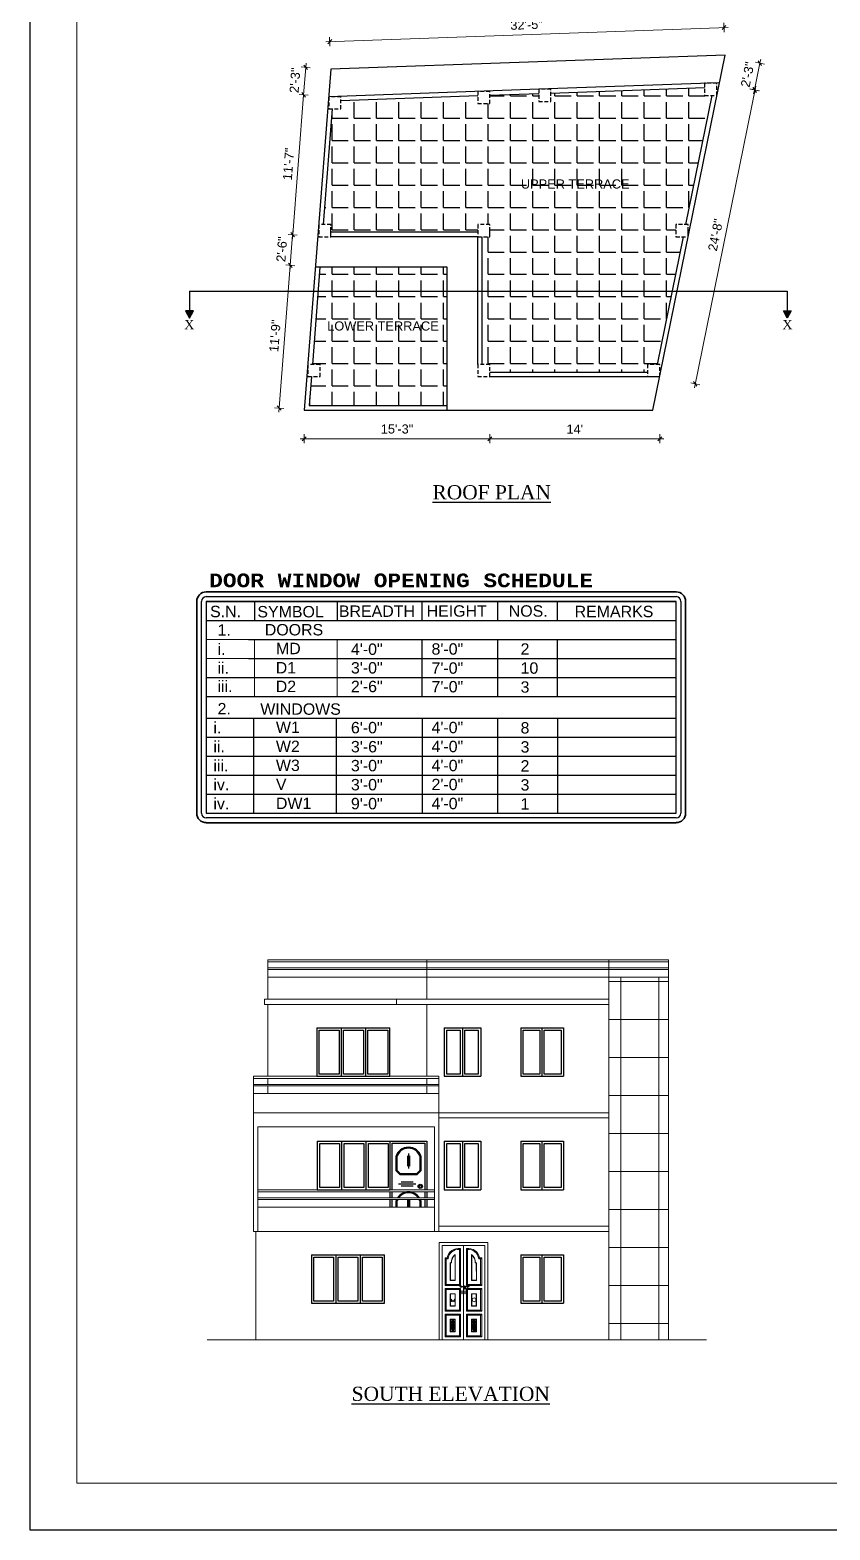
# Model space of a CAD drawing. Header units: inches. Extents: x -14619 to 1971361, y -855114 to -978.
# Drawn here: x 21707 to 22496, y -9590 to -8110 of the extents above; entities that cross this region are included whole.
import ezdxf
from ezdxf.enums import TextEntityAlignment as Align

# ---------------------------------------------------------------- set-up
doc = ezdxf.new("R2010")
doc.units = ezdxf.units.IN
doc.header["$LTSCALE"] = 0.5
doc.header["$MEASUREMENT"] = 0
doc.header["$PDMODE"] = 66
doc.linetypes.add('DASHED2', pattern=[0.375, 0.25, -0.125])
for name, color, linetype, lineweight in [('1', 7, 'Continuous', 25), ('A_hatch', 253, 'Continuous', 5), ('A_Title Text', 105, 'Continuous', 60), ('BOUNDARY', 210, 'Continuous', 35), ('door', 202, 'Continuous', 5), ('ELE1', 3, 'Continuous', 9), ('ELEVATION', 85, 'Continuous', 9), ('TEXT', 220, 'Continuous', 9), ('Toilet', 7, 'Continuous', 25)]:
    doc.layers.add(name, color=color, linetype=linetype, lineweight=lineweight)
doc.styles.add('arial', font='arial.ttf')
doc.styles.add('COURIER', font='courbd.ttf')
doc.styles.get("Standard").update_dxf_attribs({"font": 'arial.ttf'})
doc.dimstyles.new('Sudeep', dxfattribs={"dimtxt": 6, "dimasz": 4, "dimexe": 4.5, "dimexo": 4.5, "dimgap": 5, "dimtad": 1, "dimdec": 0, "dimlunit": 4, "dimtxsty": 'arial', "dimblk": 'OBLIQUE', "dimcen": 250, "dimdle": 4, "dimclrd": 86, "dimclre": 5, "dimclrt": 1, "dimadec": 0, "dimazin": 0, "dimtfac": 1, "dimtdec": 0, "dimtix": 1, "dimtmove": 1, "dimatfit": 3, "dimldrblk": 'OBLIQUE', "dimfxl": 4.5, "dimfxlon": 1, "dimfrac": 2, "dimlwd": 15, "dimlwe": 13, "dimarcsym": 0})

# ---------------------------------------------------------------- blocks, each defined once
blk = doc.blocks.new('_Oblique')
at = {"color": 0, "linetype": 'ByBlock', "lineweight": -2}
blk.add_line((-0.5, -0.5), (0.5, 0.5), dxfattribs=at)
blk = doc.blocks.new('*D847')
at = {"layer": 'A_Title Text', "color": 86, "lineweight": 15, "transparency": 16777216}
blk.add_line((21998.4, -8121.6), (22395.3, -8107.4), dxfattribs=at)
at = {"layer": 'A_Title Text', "color": 5, "lineweight": 13, "transparency": 16777216}
for p, q in [((22391.5, -8112.1), (22391.1, -8103.1)), ((22002.5, -8126), (22002.2, -8117))]:
    blk.add_line(p, q, dxfattribs=at)
at = {"layer": 'Defpoints', "color": 0, "transparency": 16777216}
for p in [(22391.3, -8107.6), (22392.3, -8134.9), (22003.4, -8148.8)]:
    blk.add_point(p, dxfattribs=at)
at = {"layer": 'A_Title Text', "color": 86, "lineweight": 15, "transparency": 16777216, "xscale": 4, "yscale": 4, "zscale": 4}
for p, rotation in [((22391.3, -8107.6), 2.049254323205716), ((22002.4, -8121.5), 182.0492543232057)]:
    blk.add_blockref('_Oblique', p, dxfattribs=dict(at, rotation=rotation))
at = {"layer": 'A_Title Text', "color": 1, "transparency": 16777216, "insert": (22196.5, -8104.9), "char_height": 9, "attachment_point": 5, "rotation": 2.0493, "style": 'arial'}
blk.add_mtext('32\'-5"', dxfattribs=at)
blk = doc.blocks.new('*D848')
at = {"layer": 'A_Title Text', "color": 5, "lineweight": 13, "transparency": 16777216}
for p, q in [((21983.1, -8147.2), (21974.1, -8146.5)), ((21981, -8174.3), (21972, -8173.6))]:
    blk.add_line(p, q, dxfattribs=at)
at = {"layer": 'A_Title Text', "color": 86, "lineweight": 15, "transparency": 16777216}
for p, q in [((21978.6, -8146.9), (21976.5, -8174)), ((21978.6, -8146.9), (21978.9, -8142.9)), ((21976.5, -8174), (21976.2, -8178))]:
    blk.add_line(p, q, dxfattribs=at)
at = {"layer": 'Defpoints', "color": 0, "transparency": 16777216}
for p in [(22003.4, -8148.8), (21976.5, -8174), (22001.3, -8175.9)]:
    blk.add_point(p, dxfattribs=at)
at = {"layer": 'A_Title Text', "color": 86, "lineweight": 15, "transparency": 16777216, "xscale": 4, "yscale": 4, "zscale": 4}
for p, rotation in [((21978.6, -8146.9), 265.5420722881363), ((21976.5, -8174), 85.54207228813628)]:
    blk.add_blockref('_Oblique', p, dxfattribs=dict(at, rotation=rotation))
at = {"layer": 'A_Title Text', "color": 1, "transparency": 16777216, "insert": (21968, -8159.7), "char_height": 9, "attachment_point": 5, "rotation": 85.5421, "style": 'arial'}
blk.add_mtext('2\'-3"', dxfattribs=at)
blk = doc.blocks.new('*D849')
at = {"layer": 'A_Title Text', "color": 86, "lineweight": 15, "transparency": 16777216}
blk.add_line((21976.8, -8170), (21965.4, -8316.1), dxfattribs=at)
at = {"layer": 'A_Title Text', "color": 5, "lineweight": 13, "transparency": 16777216}
for p, q in [((21981, -8174.3), (21972, -8173.6)), ((21970.2, -8312.5), (21961.2, -8311.8))]:
    blk.add_line(p, q, dxfattribs=at)
at = {"layer": 'Defpoints', "color": 0, "transparency": 16777216}
for p in [(22001.3, -8175.9), (21965.7, -8312.1), (21991.4, -8314.1)]:
    blk.add_point(p, dxfattribs=at)
at = {"layer": 'A_Title Text', "color": 86, "lineweight": 15, "transparency": 16777216, "xscale": 4, "yscale": 4, "zscale": 4}
for p, rotation in [((21976.5, -8174), 85.54207228811627), ((21965.7, -8312.1), 265.5420722881162)]:
    blk.add_blockref('_Oblique', p, dxfattribs=dict(at, rotation=rotation))
at = {"layer": 'A_Title Text', "color": 1, "transparency": 16777216, "insert": (21961.6, -8242.3), "char_height": 9, "attachment_point": 5, "rotation": 85.5421, "style": 'arial'}
blk.add_mtext('11\'-7"', dxfattribs=at)
blk = doc.blocks.new('*D850')
at = {"layer": 'A_Title Text', "color": 5, "lineweight": 13, "transparency": 16777216}
for p, q in [((21970.2, -8312.5), (21961.2, -8311.8)), ((21967.9, -8342.6), (21958.9, -8341.9))]:
    blk.add_line(p, q, dxfattribs=at)
at = {"layer": 'A_Title Text', "color": 86, "lineweight": 15, "transparency": 16777216}
for p, q in [((21965.7, -8312.1), (21963.4, -8342.2)), ((21965.7, -8312.1), (21966, -8308.2)), ((21963.4, -8342.2), (21963.1, -8346.2))]:
    blk.add_line(p, q, dxfattribs=at)
at = {"layer": 'Defpoints', "color": 0, "transparency": 16777216}
for p in [(21991.4, -8314.1), (21963.4, -8342.2), (21988.1, -8344.1)]:
    blk.add_point(p, dxfattribs=at)
at = {"layer": 'A_Title Text', "color": 86, "lineweight": 15, "transparency": 16777216, "xscale": 4, "yscale": 4, "zscale": 4}
for p, rotation in [((21965.7, -8312.1), 265.5420722881162), ((21963.4, -8342.2), 85.54207228811627)]:
    blk.add_blockref('_Oblique', p, dxfattribs=dict(at, rotation=rotation))
at = {"layer": 'A_Title Text', "color": 1, "transparency": 16777216, "insert": (21955, -8326.4), "char_height": 9, "attachment_point": 5, "rotation": 85.5421, "style": 'arial'}
blk.add_mtext('2\'-6"', dxfattribs=at)
blk = doc.blocks.new('*D851')
at = {"layer": 'A_Title Text', "color": 86, "lineweight": 15, "transparency": 16777216}
blk.add_line((21963.7, -8338.2), (21952.1, -8487.1), dxfattribs=at)
at = {"layer": 'A_Title Text', "color": 5, "lineweight": 13, "transparency": 16777216}
for p, q in [((21967.9, -8342.6), (21958.9, -8341.9)), ((21956.9, -8483.5), (21947.9, -8482.8))]:
    blk.add_line(p, q, dxfattribs=at)
at = {"layer": 'Defpoints', "color": 0, "transparency": 16777216}
for p in [(21988.1, -8344.1), (21952.4, -8483.2), (21977.1, -8485.1)]:
    blk.add_point(p, dxfattribs=at)
at = {"layer": 'A_Title Text', "color": 86, "lineweight": 15, "transparency": 16777216, "xscale": 4, "yscale": 4, "zscale": 4}
for p, rotation in [((21963.4, -8342.2), 85.54207228811627), ((21952.4, -8483.2), 265.5420722881162)]:
    blk.add_blockref('_Oblique', p, dxfattribs=dict(at, rotation=rotation))
at = {"layer": 'A_Title Text', "color": 1, "transparency": 16777216, "insert": (21948.3, -8411.9), "char_height": 9, "attachment_point": 5, "rotation": 85.5421, "style": 'arial'}
blk.add_mtext('11\'-9"', dxfattribs=at)
blk = doc.blocks.new('*D852')
at = {"layer": 'A_Title Text', "color": 5, "lineweight": 13, "transparency": 16777216}
for p, q in [((21977.1, -8508.9), (21977.1, -8517.9)), ((22160.3, -8508.9), (22160.3, -8517.9))]:
    blk.add_line(p, q, dxfattribs=at)
at = {"layer": 'A_Title Text', "color": 86, "lineweight": 15, "transparency": 16777216}
blk.add_line((21973.1, -8513.4), (22164.3, -8513.4), dxfattribs=at)
at = {"layer": 'Defpoints', "color": 0, "transparency": 16777216}
for p in [(21977.1, -8485.1), (22160.3, -8485.1), (22160.3, -8513.4)]:
    blk.add_point(p, dxfattribs=at)
at = {"layer": 'A_Title Text', "color": 86, "lineweight": 15, "transparency": 16777216, "xscale": 4, "yscale": 4, "zscale": 4, "rotation": 180}
blk.add_blockref('_Oblique', (21977.1, -8513.4), dxfattribs=at)
at = {"layer": 'A_Title Text', "color": 86, "lineweight": 15, "transparency": 16777216, "xscale": 4, "yscale": 4, "zscale": 4}
blk.add_blockref('_Oblique', (22160.3, -8513.4), dxfattribs=at)
at = {"layer": 'A_Title Text', "color": 1, "transparency": 16777216, "insert": (22068.7, -8503.8), "char_height": 9, "attachment_point": 5, "style": 'arial'}
blk.add_mtext('15\'-3"', dxfattribs=at)
blk = doc.blocks.new('*D853')
at = {"layer": 'A_Title Text', "color": 5, "lineweight": 13, "transparency": 16777216}
for p, q in [((22160.3, -8508.9), (22160.3, -8517.9)), ((22327.9, -8508.9), (22327.9, -8517.9))]:
    blk.add_line(p, q, dxfattribs=at)
at = {"layer": 'A_Title Text', "color": 86, "lineweight": 15, "transparency": 16777216}
blk.add_line((22156.3, -8513.4), (22331.9, -8513.4), dxfattribs=at)
at = {"layer": 'Defpoints', "color": 0, "transparency": 16777216}
for p in [(22327.9, -8452.1), (22160.3, -8485.1), (22327.9, -8513.4)]:
    blk.add_point(p, dxfattribs=at)
at = {"layer": 'A_Title Text', "color": 86, "lineweight": 15, "transparency": 16777216, "xscale": 4, "yscale": 4, "zscale": 4, "rotation": 180}
blk.add_blockref('_Oblique', (22160.3, -8513.4), dxfattribs=at)
at = {"layer": 'A_Title Text', "color": 86, "lineweight": 15, "transparency": 16777216, "xscale": 4, "yscale": 4, "zscale": 4}
blk.add_blockref('_Oblique', (22327.9, -8513.4), dxfattribs=at)
at = {"layer": 'A_Title Text', "color": 1, "transparency": 16777216, "insert": (22244.1, -8503.9), "char_height": 9, "attachment_point": 5, "style": 'arial'}
blk.add_mtext("14'", dxfattribs=at)
blk = doc.blocks.new('*D854')
at = {"layer": 'A_Title Text', "color": 86, "lineweight": 15, "transparency": 16777216}
blk.add_line((22362.1, -8463.1), (22422.6, -8165.3), dxfattribs=at)
at = {"layer": 'A_Title Text', "color": 5, "lineweight": 13, "transparency": 16777216}
for p, q in [((22417.4, -8168.3), (22426.2, -8170.1)), ((22358.5, -8458.3), (22367.3, -8460.1))]:
    blk.add_line(p, q, dxfattribs=at)
at = {"layer": 'Defpoints', "color": 0, "transparency": 16777216}
for p in [(22386.7, -8162.1), (22421.8, -8169.2), (22327.9, -8452.1)]:
    blk.add_point(p, dxfattribs=at)
at = {"layer": 'A_Title Text', "color": 86, "lineweight": 15, "transparency": 16777216, "xscale": 4, "yscale": 4, "zscale": 4}
for p, rotation in [((22421.8, -8169.2), 78.52025721157065), ((22362.9, -8459.2), 258.5202572115707)]:
    blk.add_blockref('_Oblique', p, dxfattribs=dict(at, rotation=rotation))
at = {"layer": 'A_Title Text', "color": 1, "transparency": 16777216, "insert": (22383, -8312.3), "char_height": 9, "attachment_point": 5, "rotation": 78.5203, "style": 'arial'}
blk.add_mtext('24\'-8"', dxfattribs=at)
blk = doc.blocks.new('*D855')
at = {"layer": 'A_Title Text', "color": 86, "lineweight": 15, "transparency": 16777216}
for p, q in [((22426.7, -8142.7), (22427.5, -8138.8)), ((22421.3, -8169.1), (22426.7, -8142.7)), ((22421.3, -8169.1), (22420.5, -8173))]:
    blk.add_line(p, q, dxfattribs=at)
at = {"layer": 'A_Title Text', "color": 5, "lineweight": 13, "transparency": 16777216}
for p, q in [((22422.3, -8141.8), (22431.1, -8143.6)), ((22416.9, -8168.2), (22425.7, -8170))]:
    blk.add_line(p, q, dxfattribs=at)
at = {"layer": 'Defpoints', "color": 0, "transparency": 16777216}
for p in [(22392.1, -8135.7), (22426.7, -8142.7), (22386.7, -8162.1)]:
    blk.add_point(p, dxfattribs=at)
at = {"layer": 'A_Title Text', "color": 86, "lineweight": 15, "transparency": 16777216, "xscale": 4, "yscale": 4, "zscale": 4}
for p, rotation in [((22426.7, -8142.7), 258.5202572115601), ((22421.3, -8169.1), 78.52025721156014)]:
    blk.add_blockref('_Oblique', p, dxfattribs=dict(at, rotation=rotation))
at = {"layer": 'A_Title Text', "color": 1, "transparency": 16777216, "insert": (22414.6, -8154), "char_height": 9, "attachment_point": 5, "rotation": 78.5203, "style": 'arial'}
blk.add_mtext('2\'-3"', dxfattribs=at)

msp = doc.modelspace()

# ---------------------------------------------------------------- hatches: boundary and pattern name
at = {"layer": 'ELEVATION'}
h = msp.add_hatch(dxfattribs=at)
h.set_pattern_fill('NET', color=256, scale=300, style=0)
h.set_pattern_definition([(0, (-3622.97, 213.54), (0, 37.5), []), (90, (-3622.97, 213.54), (-37.5, 2e-15), [])])
h.paths.add_polyline_path([(22336.5, -9044.6), (22277.6, -9044.6), (22277.6, -9402.6), (22336.5, -9402.6)])
at = {"layer": 'Toilet'}
h = msp.add_hatch(dxfattribs=at)
h.set_pattern_fill('ANGLE', color=256, scale=80, style=0)
h.set_pattern_definition([(0, (-5825.48, -717.125), (0, 22), [16, -6]), (90, (-5825.48, -717.125), (-22, 1e-15), [16, -6])])
h.paths.add_polyline_path([(22118.3, -8344.1), (21992.6, -8344.1), (21985.2, -8440.1), (21992.7, -8440.1), (21992.7, -8452.1), (21984.2, -8452.1), (21982, -8480.6), (22118.3, -8480.6)])
h.paths.add_polyline_path([(22160.3, -8302.1), (22160.3, -8314.1), (22152.8, -8314.1), (22152.8, -8440.1), (22160.3, -8440.1), (22160.3, -8447.6), (22315.9, -8447.6), (22315.9, -8440.1), (22325.7, -8440.1), (22351.3, -8314.1), (22343.9, -8314.1), (22343.9, -8302.1), (22353.7, -8302.1), (22379.6, -8174.6), (22372.2, -8174.6), (22372.2, -8167.1), (22220.5, -8172.6), (22220.5, -8180.5), (22208.5, -8180.5), (22208.5, -8173), (22160.3, -8174.7), (22160.3, -8182.6), (22148.3, -8182.6), (22148.3, -8175.1), (22013.3, -8180), (22013.3, -8187.9), (22004.8, -8187.9), (21995.9, -8302.1), (22003.4, -8302.1), (22003.4, -8309.6), (22148.3, -8309.6), (22148.3, -8302.1)])
h.paths.add_polyline_path([(21997.5, -8409.1), (22112.2, -8409.1), (22112.2, -8395), (21997.5, -8395)], flags=24)
h.paths.add_polyline_path([(22188.5, -8269), (22300.4, -8269), (22300.4, -8255), (22188.5, -8255)], flags=24)
for points in [[(21867.7, -8387.3), (21860.1, -8387.3), (21864, -8394.3)], [(22453.6, -8394.3), (22457.5, -8387.3), (22449.9, -8387.3)]]:
    msp.add_hatch(color=4, dxfattribs=at).paths.add_polyline_path(points)

# ---------------------------------------------------------------- linework, layer by layer
for p, q in [((21875.7, -8882.9), (21875.7, -8673.9)), ((21880.4, -8669.2), (22344.1, -8669.2)), ((22344.1, -8673.9), (21880.4, -8673.9)), ((21880.4, -8673.9), (21880.4, -8882.9)), ((21880.4, -8673.9), (22344.1, -8673.9)), ((21880.4, -8673.9), (21880.4, -8882.9)), ((21928.1, -8673.9), (21928.1, -8692.9)), ((22009.6, -8673.9), (22009.6, -8692.7)), ((22093.3, -8673.9), (22093.3, -8692.7)), ((22168.3, -8692.7), (22168.3, -8673.9)), ((22226.9, -8692.7), (22226.9, -8673.9)), ((22344.1, -8882.9), (22344.1, -8673.9)), ((22344.1, -8770.4), (22344.1, -8673.9)), ((22348.8, -8673.9), (22348.8, -8882.9)), ((21880.4, -8692.7), (22344.1, -8692.7)), ((21922, -8711.4), (22344.1, -8711.4)), ((22093.3, -8711.4), (22093.3, -8767.7)), ((22168.3, -8767.7), (22168.3, -8711.4)), ((22226.9, -8767.7), (22226.9, -8711.4)), ((21922, -8730.2), (22344.1, -8730.2)), ((21880.4, -8748.9), (22344.1, -8748.9)), ((21880.4, -8767.7), (22344.1, -8767.7)), ((21880.4, -8789.2), (22344.1, -8789.2)), ((21880.4, -8789.2), (22344.1, -8789.2)), ((21927.5, -8864.2), (21927.5, -8789.2)), ((22008.9, -8864.2), (22008.9, -8789.2)), ((22093.7, -8864.2), (22093.7, -8789.2)), ((22168.3, -8864.2), (22168.3, -8789.2)), ((22227.2, -8864.2), (22227.2, -8789.2)), ((21880.4, -8807.9), (22344.1, -8807.9)), ((21927.5, -8882.9), (21927.5, -8807.9)), ((22008.9, -8882.9), (22008.9, -8807.9)), ((22093.7, -8882.9), (22093.7, -8807.9)), ((22168.3, -8882.9), (22168.3, -8807.9)), ((22227.2, -8882.9), (22227.2, -8807.9)), ((21880.4, -8826.7), (22344.1, -8826.7)), ((21880.4, -8845.4), (22344.1, -8845.4)), ((21880.4, -8864.2), (22344.1, -8864.2)), ((21880.4, -8882.9), (22344.1, -8882.9)), ((21880.4, -8882.9), (22344.1, -8882.9)), ((21880.4, -8882.9), (22344.1, -8882.9)), ((21880.4, -8882.9), (22344.1, -8882.9)), ((21880.4, -8882.9), (22344.1, -8882.9)), ((22344.1, -8887.6), (21880.4, -8887.6))]:
    msp.add_line(p, q)
at = {"color": 5}
for p, q in [((21989.6, -9094.6), (22061.6, -9094.6)), ((21989.6, -9094.6), (21989.6, -9142.6)), ((22013.6, -9094.6), (22013.6, -9142.6)), ((22037.6, -9094.6), (22037.6, -9142.6)), ((22061.6, -9142.6), (22061.6, -9094.6)), ((22061.6, -9142.6), (22061.6, -9094.6)), ((22115.3, -9094.6), (22151.3, -9094.6)), ((22115.3, -9094.6), (22115.3, -9142.6)), ((22133.3, -9094.6), (22133.3, -9142.6)), ((22151.3, -9094.6), (22151.3, -9142.6)), ((22190.9, -9094.6), (22232.9, -9094.6)), ((22190.9, -9094.6), (22190.9, -9142.6)), ((22211.6, -9094.6), (22211.6, -9142.6)), ((22232.9, -9094.6), (22232.9, -9142.6)), ((21989.6, -9142.6), (22061.6, -9142.6)), ((22115.3, -9142.6), (22151.3, -9142.6)), ((22190.9, -9142.6), (22232.9, -9142.6)), ((21990, -9206.6), (22062, -9206.6)), ((21990, -9206.6), (21990, -9254.6)), ((22014, -9206.6), (22014, -9254.6)), ((22038, -9206.6), (22038, -9254.6)), ((22062, -9254.6), (22062, -9206.6)), ((22062, -9254.6), (22062, -9206.6)), ((22115.3, -9206.6), (22151.3, -9206.6)), ((22115.3, -9206.6), (22115.3, -9254.6)), ((22133.3, -9206.6), (22133.3, -9254.6)), ((22151.3, -9206.6), (22151.3, -9254.6)), ((22190.9, -9206.6), (22232.9, -9206.6)), ((22190.9, -9206.6), (22190.9, -9254.6)), ((22211.6, -9206.6), (22211.6, -9254.6)), ((22232.9, -9206.6), (22232.9, -9254.6)), ((21990, -9254.6), (22062, -9254.6)), ((22115.3, -9254.6), (22151.3, -9254.6)), ((22190.9, -9254.6), (22232.9, -9254.6)), ((21984.2, -9318.6), (22056.2, -9318.6)), ((21984.2, -9318.6), (21984.2, -9366.6)), ((22008.2, -9318.6), (22008.2, -9366.6)), ((22032.2, -9318.6), (22032.2, -9366.6)), ((22056.2, -9366.6), (22056.2, -9318.6)), ((22056.2, -9366.6), (22056.2, -9318.6)), ((22190.9, -9318.6), (22232.9, -9318.6)), ((22190.9, -9318.6), (22190.9, -9366.6)), ((22211.6, -9318.6), (22211.6, -9366.6)), ((22232.9, -9318.6), (22232.9, -9366.6)), ((21984.2, -9366.6), (22056.2, -9366.6)), ((22190.9, -9366.6), (22232.9, -9366.6))]:
    msp.add_line(p, q, dxfattribs=at)
at = {"color": 40, "ltscale": 5}
for p, q in [((22067.5, -9222.1), (22067.5, -9235.6)), ((22068.5, -9222.1), (22068.5, -9235.2)), ((22079, -9220.9), (22079, -9231.3)), ((22080, -9218.6), (22080, -9233.6)), ((22081, -9220.9), (22081, -9231.3)), ((22091.5, -9235.2), (22091.5, -9222.1)), ((22092.5, -9235.6), (22092.5, -9222.1)), ((22071.5, -9239.6), (22067.5, -9235.6)), ((22071.9, -9238.6), (22068.5, -9235.2)), ((22088.1, -9238.6), (22091.5, -9235.2)), ((22088.5, -9239.6), (22092.5, -9235.6)), ((22070.2, -9248.7), (22087.1, -9248.7)), ((22071.5, -9239.6), (22088.5, -9239.6)), ((22071.5, -9239.6), (22088.5, -9239.6)), ((22071.9, -9238.6), (22088.1, -9238.6)), ((22072.9, -9246.7), (22084.7, -9246.7)), ((22072.9, -9250.7), (22084.7, -9250.7)), ((22067.5, -9266.1), (22067.5, -9271.6)), ((22068.5, -9266.1), (22068.5, -9271.6)), ((22079, -9264.9), (22079, -9271.6)), ((22080, -9264.1), (22080, -9271.6)), ((22081, -9264.9), (22081, -9271.6)), ((22091.5, -9271.6), (22091.5, -9266.1)), ((22092.5, -9271.6), (22092.5, -9266.1))]:
    msp.add_line(p, q, dxfattribs=at)
at = {"color": 5}
for points in [[(21992, -9097), (22011.5, -9097), (22011.5, -9140.4), (21992, -9140.4)], [(22016, -9097), (22035.5, -9097), (22035.5, -9140.4), (22016, -9140.4)], [(22040, -9097), (22059.5, -9097), (22059.5, -9140.4), (22040, -9140.4)], [(22193.3, -9097), (22209.5, -9097), (22209.5, -9140.4), (22193.3, -9140.4)], [(22214, -9097), (22230.5, -9097), (22230.5, -9140.4), (22214, -9140.4)], [(21992.4, -9209), (22011.9, -9209), (22011.9, -9252.4), (21992.4, -9252.4)], [(22016.4, -9209), (22035.9, -9209), (22035.9, -9252.4), (22016.4, -9252.4)], [(22040.4, -9209), (22059.9, -9209), (22059.9, -9252.4), (22040.4, -9252.4)], [(22193.3, -9209), (22209.5, -9209), (22209.5, -9252.4), (22193.3, -9252.4)], [(22214, -9209), (22230.5, -9209), (22230.5, -9252.4), (22214, -9252.4)], [(21986.6, -9321), (22006.1, -9321), (22006.1, -9364.4), (21986.6, -9364.4)], [(22010.6, -9321), (22030.1, -9321), (22030.1, -9364.4), (22010.6, -9364.4)], [(22034.6, -9321), (22054.1, -9321), (22054.1, -9364.4), (22034.6, -9364.4)], [(22193.3, -9321), (22209.5, -9321), (22209.5, -9364.4), (22193.3, -9364.4)], [(22214, -9321), (22230.5, -9321), (22230.5, -9364.4), (22214, -9364.4)]]:
    msp.add_lwpolyline(points, close=True, dxfattribs=at)
for points in [[(22130.9, -9140.4), (22117.7, -9140.4), (22117.7, -9097), (22130.9, -9097)], [(22117.7, -9097), (22130.9, -9097), (22130.9, -9140.4), (22117.7, -9140.4)], [(22148.9, -9140.4), (22135.7, -9140.4), (22135.7, -9097), (22148.9, -9097)], [(22135.7, -9097), (22148.9, -9097), (22148.9, -9140.4), (22135.7, -9140.4)], [(22130.9, -9252.4), (22117.7, -9252.4), (22117.7, -9209), (22130.9, -9209)], [(22117.7, -9209), (22130.9, -9209), (22130.9, -9252.4), (22117.7, -9252.4)], [(22148.9, -9252.4), (22135.7, -9252.4), (22135.7, -9209), (22148.9, -9209)], [(22135.7, -9209), (22148.9, -9209), (22148.9, -9252.4), (22135.7, -9252.4)]]:
    msp.add_lwpolyline(points, dxfattribs=at)
for centre, start, end in [((21880.4, -8673.9), 90, 180), ((22344.1, -8673.9), 0, 90), ((21880.4, -8882.9), 180, 270), ((22344.1, -8882.9), 270, 0)]:
    msp.add_arc(centre, 4.69, start, end)
at = {"color": 40, "ltscale": 5}
for centre, radius, start, end in [((22080, -9225.6), 13, 15.5303, 164.4697), ((22080, -9225.6), 12, 17.0615, 162.9385), ((22080, -9269.6), 13, 155.045, 164.4697), ((22080, -9269.6), 12, 152.635, 162.9385), ((22080, -9269.6), 13, 32.5153, 147.4847), ((22080, -9269.6), 12, 35.7572, 144.2428), ((22080, -9269.6), 12, 17.0615, 27.365), ((22080, -9269.6), 13, 15.5303, 24.955)]:
    msp.add_arc(centre, radius, start, end, dxfattribs=at)
at = {"layer": '1', "color": 2, "ltscale": 5}
for points in [[(22062, -9254.6), (22062, -9206.6), (22098, -9206.6), (22098, -9254.6)], [(22064, -9254.6), (22064, -9208.6), (22096, -9208.6), (22096, -9254.6)], [(22062, -9262.6), (22062, -9256.6)], [(22062, -9271.6), (22062, -9264.1)], [(22064, -9262.6), (22064, -9256.6)], [(22064, -9271.6), (22064, -9264.1)], [(22096, -9256.6), (22096, -9262.6)], [(22096, -9264.1), (22096, -9271.6)], [(22098, -9256.6), (22098, -9262.6)], [(22098, -9264.1), (22098, -9271.6)]]:
    msp.add_lwpolyline(points, dxfattribs=at)
at = {"layer": '1', "color": 21, "ltscale": 5}
for radius in [2.07, 1.19]:
    msp.add_circle((22091.6, -9251.2), radius, dxfattribs=at)
at = {"layer": 'A_hatch', "color": 11, "ltscale": 5}
for p, q in [((22336.5, -9027.6), (21941.1, -9027.6)), ((22336.5, -9029.6), (21941.1, -9029.6)), ((22336.5, -9035.6), (21941.1, -9035.6)), ((22336.5, -9037.1), (21941.1, -9037.1)), ((22336.5, -9044.6), (21941.1, -9044.6)), ((22110, -9142.6), (21926.9, -9142.6)), ((22110, -9144.6), (21926.9, -9144.6)), ((22110, -9150.6), (21926.9, -9150.6)), ((22110, -9152.1), (21926.9, -9152.1)), ((22110, -9159.6), (21926.9, -9159.6)), ((22105.5, -9254.6), (21931.4, -9254.6)), ((22105.5, -9256.6), (21931.4, -9256.6)), ((22105.5, -9262.6), (21931.4, -9262.6)), ((22105.5, -9264.1), (21931.4, -9264.1)), ((22105.5, -9271.6), (21931.4, -9271.6))]:
    msp.add_line(p, q, dxfattribs=at)
at = {"layer": 'BOUNDARY'}
for p, q in [((21871, -8882.9), (21871, -8673.9)), ((21880.4, -8664.5), (22344.1, -8664.5)), ((22353.4, -8673.9), (22353.4, -8882.9)), ((22344.1, -8892.3), (21880.4, -8892.3))]:
    msp.add_line(p, q, dxfattribs=at)
for centre, start, end in [((21880.4, -8673.9), 90, 180), ((22344.1, -8673.9), 0, 90), ((21880.4, -8882.9), 179.9982, 270), ((22344.1, -8882.9), 270, 0.0018)]:
    msp.add_arc(centre, 9.37, start, end, dxfattribs=at)
at = {"layer": 'Defpoints'}
msp.add_lwpolyline([(24884.1, -7342.3), (21706.5, -7342.3), (21706.5, -9590.3), (24884.1, -9590.3)], close=True, dxfattribs=at)
at = {"layer": 'door'}
for p, q in [((22110.2, -9402.6), (22110.2, -9306.6)), ((22110.2, -9306.6), (22158.2, -9306.6)), ((22113.2, -9309.6), (22113.2, -9402.6)), ((22155.2, -9309.6), (22113.2, -9309.6)), ((22134.2, -9309.6), (22134.2, -9402.6)), ((22155.2, -9402.6), (22155.2, -9309.6)), ((22158.2, -9306.6), (22158.2, -9402.6)), ((22116.2, -9321.6), (22117.2, -9322.6)), ((22118.2, -9321.6), (22118.9, -9322.6)), ((22130.2, -9313.4), (22131.2, -9312.6)), ((22138.2, -9313.4), (22137.2, -9312.6)), ((22150.2, -9321.6), (22149.5, -9322.6)), ((22152.2, -9321.6), (22151.2, -9322.6)), ((22117.2, -9348.1), (22116.2, -9349.1)), ((22116.2, -9352.1), (22117.2, -9353.1)), ((22131.2, -9349.1), (22130.2, -9348.1)), ((22131.2, -9352.1), (22130.2, -9353.1)), ((22137.2, -9349.1), (22138.2, -9348.1)), ((22137.2, -9352.1), (22138.2, -9353.1)), ((22151.2, -9348.1), (22152.2, -9349.1)), ((22152.2, -9352.1), (22151.2, -9353.1)), ((22117.2, -9373.3), (22116.2, -9374.3)), ((22116.2, -9377.3), (22117.2, -9378.3)), ((22122.7, -9384.8), (22122, -9384.4)), ((22122.7, -9384.8), (22122.1, -9384.7)), ((22122.6, -9384.5), (22122.2, -9383.9)), ((22122.6, -9384.5), (22122.4, -9384.5)), ((22123.2, -9384.4), (22122.5, -9383.9)), ((22123.1, -9384.4), (22122.5, -9384.1)), ((22122.8, -9383.9), (22122.6, -9383.7)), ((22122.9, -9384.9), (22122.6, -9384.5)), ((22122.8, -9385), (22122.6, -9385)), ((22123, -9383.7), (22122.7, -9383.6)), ((22122.8, -9384.4), (22122.7, -9384.3)), ((22123, -9385.1), (22122.7, -9384.8)), ((22122.8, -9383.9), (22123, -9383.6)), ((22122.8, -9384.4), (22122.8, -9383.9)), ((22122.9, -9384.9), (22122.8, -9384.4)), ((22123, -9385.1), (22122.9, -9384.9)), ((22123, -9383.7), (22123.2, -9383.5)), ((22123.8, -9384.4), (22123, -9383.7)), ((22123.2, -9384.4), (22123.1, -9384.4)), ((22123.3, -9383.6), (22123.2, -9383.3)), ((22123.2, -9383.9), (22123.4, -9383.7)), ((22123.2, -9384.4), (22123.8, -9383.8)), ((22123.5, -9385.3), (22123.2, -9384.4)), ((22123.4, -9383.6), (22123.3, -9383.4)), ((22123.3, -9383.7), (22123.5, -9383.5)), ((22123.4, -9383.6), (22123.3, -9383.6)), ((22123.3, -9384), (22123.3, -9383.7)), ((22123.3, -9383.9), (22123.5, -9383.7)), ((22123.4, -9383.7), (22123.5, -9383.2)), ((22123.8, -9383.8), (22123.5, -9383.3)), ((22123.5, -9383.7), (22123.6, -9383.6)), ((22123.5, -9385.3), (22123.7, -9384.9)), ((22123.6, -9383.6), (22123.7, -9383.2)), ((22123.9, -9383.6), (22123.7, -9383.5)), ((22123.7, -9384.9), (22123.8, -9384.4)), ((22123.8, -9383.8), (22124.1, -9383.6)), ((22123.8, -9384.4), (22123.9, -9384.1)), ((22123.9, -9384.8), (22123.8, -9384.4)), ((22123.9, -9383.6), (22124, -9383.4)), ((22124.1, -9383.9), (22123.9, -9383.6)), ((22123.9, -9384.1), (22124.2, -9383.9)), ((22124, -9385.2), (22123.9, -9384.8)), ((22124.1, -9383.6), (22124.2, -9383.3)), ((22124.1, -9383.8), (22124.1, -9383.4)), ((22124.3, -9384.1), (22124.1, -9383.8)), ((22124.2, -9383.9), (22124.6, -9383.5)), ((22124.4, -9384.3), (22124.2, -9383.6)), ((22124.2, -9393.2), (22124.5, -9384.7)), ((22124.3, -9383.7), (22124.4, -9383.3)), ((22124.4, -9383.9), (22124.3, -9383.7)), ((22124.3, -9385.2), (22124.4, -9384.3)), ((22124.4, -9384), (22124.4, -9383.5)), ((22124.6, -9384.6), (22124.4, -9384)), ((22124.5, -9384.7), (22124.8, -9384.4)), ((22124.6, -9383.3), (22124.7, -9383.5)), ((22124.6, -9384.6), (22124.7, -9384.3)), ((22124.7, -9383.4), (22124.8, -9383.3)), ((22124.7, -9383.4), (22124.8, -9383.3)), ((22124.7, -9383.6), (22124.7, -9383.4)), ((22124.7, -9383.5), (22124.8, -9383.4)), ((22124.7, -9383.6), (22124.7, -9383.5)), ((22124.7, -9384.3), (22124.7, -9383.6)), ((22124.7, -9384.3), (22124.8, -9383.9)), ((22124.8, -9383.9), (22125.1, -9383.7)), ((22124.8, -9384), (22125, -9383.8)), ((22124.8, -9384.4), (22124.8, -9384)), ((22124.8, -9384.4), (22125, -9384.1)), ((22124.9, -9384.3), (22125, -9384)), ((22125, -9384), (22125.1, -9383.9)), ((22131.2, -9374.3), (22130.2, -9373.3)), ((22131.2, -9377.3), (22130.2, -9378.3)), ((22137.2, -9374.3), (22138.2, -9373.3)), ((22137.2, -9377.3), (22138.2, -9378.3)), ((22143.6, -9383.9), (22143.3, -9383.7)), ((22143.4, -9384), (22143.3, -9383.9)), ((22143.6, -9384), (22143.4, -9383.8)), ((22143.5, -9384.3), (22143.4, -9384)), ((22143.6, -9384.4), (22143.4, -9384.1)), ((22143.7, -9383.4), (22143.6, -9383.3)), ((22143.7, -9383.4), (22143.6, -9383.3)), ((22143.7, -9383.5), (22143.6, -9383.4)), ((22143.7, -9383.6), (22143.6, -9383.5)), ((22143.7, -9384.3), (22143.6, -9383.9)), ((22143.6, -9384.4), (22143.6, -9384)), ((22143.9, -9384.7), (22143.6, -9384.4)), ((22143.8, -9383.3), (22143.7, -9383.5)), ((22143.7, -9383.6), (22143.7, -9383.4)), ((22143.7, -9384.3), (22143.7, -9383.6)), ((22143.8, -9384.6), (22143.7, -9384.3)), ((22144.1, -9383.9), (22143.8, -9383.5)), ((22143.8, -9384.6), (22144, -9384)), ((22144.2, -9393.2), (22143.9, -9384.7)), ((22144.1, -9383.7), (22144, -9383.3)), ((22144, -9384), (22144, -9383.5)), ((22144, -9384.3), (22144.2, -9383.6)), ((22144, -9383.9), (22144.1, -9383.7)), ((22144.1, -9385.2), (22144, -9384.3)), ((22144.3, -9383.6), (22144.1, -9383.3)), ((22144.1, -9384.1), (22144.3, -9383.8)), ((22144.5, -9384.1), (22144.1, -9383.9)), ((22144.3, -9383.8), (22144.3, -9383.4)), ((22144.3, -9383.9), (22144.5, -9383.6)), ((22144.6, -9383.8), (22144.3, -9383.6)), ((22144.5, -9383.6), (22144.4, -9383.4)), ((22144.4, -9385.2), (22144.5, -9384.8)), ((22144.5, -9383.6), (22144.7, -9383.5)), ((22144.6, -9384.4), (22144.5, -9384.1)), ((22144.5, -9384.8), (22144.6, -9384.4)), ((22144.6, -9383.8), (22144.9, -9383.3)), ((22144.6, -9384.4), (22145.4, -9383.7)), ((22145.2, -9384.4), (22144.6, -9383.8)), ((22144.7, -9384.9), (22144.6, -9384.4)), ((22144.8, -9383.6), (22144.7, -9383.2)), ((22144.9, -9385.3), (22144.7, -9384.9)), ((22144.9, -9383.7), (22144.8, -9383.6)), ((22145, -9383.7), (22144.9, -9383.2)), ((22145.1, -9383.7), (22144.9, -9383.5)), ((22145.1, -9383.9), (22144.9, -9383.7)), ((22144.9, -9385.3), (22145.2, -9384.4)), ((22145, -9383.6), (22145.1, -9383.4)), ((22145, -9383.6), (22145.1, -9383.6)), ((22145.2, -9383.9), (22145, -9383.7)), ((22145.1, -9383.6), (22145.2, -9383.3)), ((22145.1, -9384), (22145.1, -9383.7)), ((22145.4, -9383.7), (22145.2, -9383.5)), ((22145.2, -9384.4), (22145.9, -9383.9)), ((22145.2, -9384.4), (22145.3, -9384.4)), ((22145.3, -9384.4), (22145.9, -9384.1)), ((22145.6, -9383.9), (22145.4, -9383.6)), ((22145.4, -9383.7), (22145.7, -9383.6)), ((22145.4, -9385.1), (22145.7, -9384.8)), ((22145.4, -9385.1), (22145.5, -9384.9)), ((22145.5, -9384.9), (22145.6, -9384.4)), ((22145.5, -9384.9), (22145.8, -9384.5)), ((22145.6, -9383.9), (22145.8, -9383.7)), ((22145.6, -9384.4), (22145.6, -9383.9)), ((22145.6, -9384.4), (22145.7, -9384.3)), ((22145.6, -9385), (22145.8, -9385)), ((22145.7, -9384.8), (22146.4, -9384.4)), ((22145.7, -9384.8), (22146.3, -9384.7)), ((22145.8, -9384.5), (22146.2, -9383.9)), ((22145.8, -9384.5), (22146, -9384.5)), ((22151.2, -9373.3), (22152.2, -9374.3)), ((22152.2, -9377.3), (22151.2, -9378.3)), ((22117.2, -9398.6), (22116.2, -9399.6)), ((22123.2, -9385.2), (22123, -9385.1)), ((22123.4, -9393.3), (22123.2, -9385.2)), ((22123.7, -9393.4), (22123.4, -9393.3)), ((22123.7, -9393.3), (22123.5, -9385.3)), ((22123.7, -9393.4), (22124.2, -9393.2)), ((22123.7, -9393.4), (22124, -9393.2)), ((22123.7, -9393.4), (22123.7, -9393.3)), ((22124, -9393.2), (22124, -9385.2)), ((22131.2, -9399.6), (22130.2, -9398.6)), ((22137.2, -9399.6), (22138.2, -9398.6)), ((22144.7, -9393.4), (22144.2, -9393.2)), ((22144.4, -9393.2), (22144.4, -9385.2)), ((22144.7, -9393.4), (22144.4, -9393.2)), ((22144.7, -9393.3), (22144.9, -9385.3)), ((22144.7, -9393.4), (22145, -9393.3)), ((22144.7, -9393.4), (22144.7, -9393.3)), ((22145, -9393.3), (22145.2, -9385.2)), ((22145.2, -9385.2), (22145.4, -9385.1)), ((22151.2, -9398.6), (22152.2, -9399.6)), ((22110.2, -9402.6), (22155.2, -9402.6)), ((22158.2, -9402.6), (22155.2, -9402.6))]:
    msp.add_line(p, q, dxfattribs=at)
for points in [[(22131.2, -9312.6), (22131.2, -9312.6), (22131.2, -9349.1), (22116.2, -9349.1), (22116.2, -9321.6), (22118.2, -9321.6, -0.404871)], [(22130.2, -9313.5), (22130.2, -9348.1), (22117.2, -9348.1), (22117.2, -9322.6), (22119, -9322.6, -0.404087)], [(22126.2, -9318.3), (22126.2, -9344.1), (22121.2, -9344.1), (22121.2, -9326.6), (22122.2, -9326.6, -0.230009)], [(22125.9, -9318.8), (22126, -9343.8), (22121.5, -9343.8), (22121.4, -9326.8), (22122.4, -9326.8, -0.222945)], [(22137.2, -9312.6), (22137.2, -9312.6), (22137.2, -9349.1), (22152.2, -9349.1), (22152.2, -9321.6), (22150.2, -9321.6, 0.404871)], [(22138.2, -9313.5), (22138.2, -9348.1), (22151.2, -9348.1), (22151.2, -9322.6), (22149.3, -9322.6, 0.404087)], [(22142.2, -9318.3), (22142.2, -9344.1), (22147.2, -9344.1), (22147.2, -9326.6), (22146.2, -9326.6, 0.230009)], [(22142.4, -9318.8), (22142.5, -9343.8), (22147, -9343.8), (22146.9, -9326.8), (22145.9, -9326.8, 0.222945)]]:
    msp.add_lwpolyline(points, format="xyb", close=True, dxfattribs=at)
for points in [[(22116.2, -9352.1), (22131.2, -9352.1), (22131.2, -9374.3), (22116.2, -9374.3)], [(22117.2, -9353.1), (22130.2, -9353.1), (22130.2, -9373.3), (22117.2, -9373.3)], [(22131.5, -9349.4), (22132, -9349.4), (22132, -9351.1), (22131.5, -9351.1)], [(22132.6, -9354.3), (22132.9, -9354.3), (22132.9, -9357.2), (22132.6, -9357.2)], [(22134.8, -9349.4), (22135.3, -9349.4), (22135.3, -9351.1), (22134.8, -9351.1)], [(22135.3, -9349.8), (22136.4, -9349.8), (22136.4, -9352.8), (22135.3, -9352.8)], [(22135.7, -9354.3), (22136, -9354.3), (22136, -9357.2), (22135.7, -9357.2)], [(22135.8, -9351.7), (22135.9, -9351.7), (22135.9, -9352.3), (22135.8, -9352.3)], [(22152.2, -9352.1), (22137.2, -9352.1), (22137.2, -9374.3), (22152.2, -9374.3)], [(22138.1, -9349.4), (22138.6, -9349.4), (22138.6, -9351.1), (22138.1, -9351.1)], [(22151.2, -9353.1), (22138.2, -9353.1), (22138.2, -9373.3), (22151.2, -9373.3)], [(22121.2, -9357.1), (22126.2, -9357.1), (22126.2, -9369.3), (22121.2, -9369.3)], [(22121.4, -9357.3), (22125.9, -9357.3), (22125.9, -9369.1), (22121.4, -9369.1)], [(22147.2, -9357.1), (22142.2, -9357.1), (22142.2, -9369.3), (22147.2, -9369.3)], [(22146.9, -9357.3), (22142.4, -9357.3), (22142.4, -9369.1), (22146.9, -9369.1)], [(22116.2, -9399.6), (22116.2, -9377.3), (22131.2, -9377.3), (22131.2, -9399.6), (22116.2, -9399.6)], [(22117.2, -9398.6), (22117.2, -9378.3), (22130.2, -9378.3), (22130.2, -9398.6), (22117.2, -9398.6)], [(22126.2, -9394.6), (22121.2, -9394.6), (22121.2, -9382.3), (22126.2, -9382.3)], [(22125.9, -9394.3), (22121.4, -9394.3), (22121.4, -9382.6), (22125.9, -9382.6)], [(22137.2, -9399.6), (22152.2, -9399.6), (22152.2, -9377.3), (22137.2, -9377.3)], [(22138.2, -9398.6), (22151.2, -9398.6), (22151.2, -9378.3), (22138.2, -9378.3)], [(22142.2, -9394.6), (22147.2, -9394.6), (22147.2, -9382.3), (22142.2, -9382.3)], [(22142.4, -9394.3), (22146.9, -9394.3), (22146.9, -9382.6), (22142.4, -9382.6)]]:
    msp.add_lwpolyline(points, close=True, dxfattribs=at)
for points in [[(22131.5, -9350.4), (22130.5, -9350.4), (22130.5, -9350), (22131.5, -9350)], [(22132, -9350), (22134.8, -9350)], [(22134.8, -9350.4), (22132, -9350.4)], [(22135.3, -9350), (22135.3, -9350)], [(22135.3, -9350.4), (22135.3, -9350.4)], [(22136.4, -9350), (22138.1, -9350)], [(22138.1, -9350.4), (22136.4, -9350.4)], [(22138.6, -9350), (22140, -9350), (22140, -9350.4), (22138.6, -9350.4)]]:
    msp.add_lwpolyline(points, dxfattribs=at)
msp.add_circle((22144.7, -9363.2), 1.86, dxfattribs=at)
for centre, radius, start, end in [((22123.8, -9363.2), 1.86, 162.1563, 17.8437), ((22123.8, -9362.1), 1.86, 197.8437, 342.1563), ((22123.7, -9388.9), 4.36, 258.8313, 281.1687), ((22144.7, -9388.9), 4.36, 258.8313, 281.1687)]:
    msp.add_arc(centre, radius, start, end, dxfattribs=at)
msp.add_ellipse((22123.7, -9393.4), major_axis=(-0.613, 0), ratio=0.098223, dxfattribs=at)
at = {"layer": 'door', "extrusion": (0, 0, -1)}
msp.add_ellipse((22144.7, -9393.4), major_axis=(0.613, 0), ratio=0.098223, dxfattribs=at)
at = {"layer": 'door'}
for points in [[(22123.1, -9393.4), (22123.1, -9393.6), (22123.4, -9394.1), (22123.2, -9384), (22122.5, -9384.6), (22122.9, -9393.2)], [(22124.3, -9393.4), (22124.3, -9393.6), (22124, -9394.1), (22124.3, -9384), (22125, -9384.6), (22124.6, -9393.2)], [(22144.1, -9393.4), (22144.1, -9393.6), (22144.4, -9394.1), (22144.1, -9384), (22143.4, -9384.6), (22143.8, -9393.2)], [(22145.3, -9393.4), (22145.3, -9393.6), (22145, -9394.1), (22145.2, -9384), (22145.9, -9384.6), (22145.5, -9393.2)]]:
    msp.add_spline(points, degree=3, dxfattribs=at)
at = {"layer": 'ELE1'}
msp.add_lwpolyline([(21752.9, -7388.7), (24837.8, -7388.7), (24837.8, -9544), (21752.9, -9544)], close=True, dxfattribs=at)
at = {"layer": 'ELEVATION'}
for p, q in [((21941.1, -9027.6), (22336.5, -9027.6)), ((21941.1, -9066.6), (21941.1, -9027.6)), ((22098, -9066.6), (22098, -9027.6)), ((22277.6, -9027.6), (22277.6, -9402.6)), ((22336.5, -9027.6), (22336.5, -9402.6)), ((21937.9, -9066.6), (22277.6, -9066.6)), ((21937.9, -9071.6), (21937.9, -9066.6)), ((21937.9, -9071.6), (22277.6, -9071.6)), ((21941.1, -9142.6), (21941.1, -9071.6)), ((22068, -9071.6), (22068, -9066.6)), ((22098, -9142.6), (22098, -9071.6)), ((21926.9, -9183.6), (21926.9, -9142.6)), ((21929.5, -9142.6), (22110, -9142.6)), ((21941.1, -9150.6), (21941.1, -9144.6)), ((22098, -9150.6), (22098, -9144.6)), ((22110, -9142.6), (22110, -9178.6)), ((21941.1, -9159.6), (21941.1, -9152.1)), ((22098, -9159.6), (22098, -9152.1)), ((21926.9, -9178.6), (22110, -9178.6)), ((21926.9, -9295.6), (21926.9, -9183.6)), ((22110, -9178.6), (22110, -9295.6)), ((22110, -9178.6), (22277.6, -9178.6)), ((22110, -9183.6), (22277.6, -9183.6)), ((21931.4, -9192.6), (22105.5, -9192.6)), ((21931.4, -9295.6), (21931.4, -9192.6)), ((22105.5, -9192.6), (22105.5, -9295.6)), ((21931.4, -9254.6), (22105.5, -9254.6)), ((21926.9, -9295.6), (22110, -9295.6)), ((21929.5, -9295.6), (21929.5, -9402.6)), ((21929.5, -9402.6), (21929.5, -9295.6)), ((22110, -9290.6), (22277.6, -9290.6)), ((22110, -9295.6), (22277.6, -9295.6)), ((21929.5, -9402.6), (21881.5, -9402.6)), ((21929.5, -9402.6), (22373.9, -9402.6))]:
    msp.add_line(p, q, dxfattribs=at)
at = {"layer": 'TEXT'}
for p, q in [((21880.4, -8711.4), (21922, -8711.4)), ((21928.1, -8711.4), (21928.1, -8767.7)), ((22009.6, -8711.4), (22009.6, -8767.7)), ((21880.4, -8730.2), (21922, -8730.2)), ((21880.4, -8748.9), (21922, -8748.9))]:
    msp.add_line(p, q, dxfattribs=at)
at = {"layer": 'Toilet'}
for p, q in [((22207.5, -8141.5), (22003.4, -8148.8)), ((22392.3, -8134.9), (22207.5, -8141.5)), ((22321.2, -8485.1), (22392.3, -8134.9)), ((22003.4, -8148.8), (21977.1, -8485.1)), ((22208.5, -8168.5), (22001.3, -8175.9)), ((22386.7, -8162.1), (22208.5, -8168.5)), ((22372.2, -8167.1), (22220.5, -8172.6)), ((22148.3, -8175.1), (22013.3, -8180)), ((22208.5, -8173), (22160.3, -8174.7)), ((22353.7, -8302.1), (22379.6, -8174.6)), ((22004.8, -8187.9), (21995.9, -8302.1)), ((22003.4, -8314.1), (22003.4, -8305.1)), ((22148.3, -8309.6), (22003.4, -8309.6)), ((22148.3, -8314.1), (22003.4, -8314.1)), ((22148.3, -8440.1), (22148.3, -8314.1)), ((22152.8, -8440.1), (22152.8, -8314.1)), ((22160.3, -8314.1), (22160.3, -8305.1)), ((22325.7, -8440.1), (22351.3, -8314.1)), ((22355.9, -8314.1), (22355.9, -8305.1)), ((21992.6, -8344.1), (21985.2, -8440.1)), ((22118.3, -8344.1), (21988.1, -8344.1)), ((22118.3, -8485.1), (22118.3, -8344.1)), ((21864, -8367.7), (22453.6, -8367.7)), ((21864, -8367.7), (21864, -8387.3)), ((22453.6, -8367.7), (22453.6, -8387.3)), ((21867.7, -8387.3), (21860.1, -8387.3)), ((21860.1, -8387.3), (21864, -8394.3)), ((21864, -8394.3), (21867.7, -8387.3)), ((22453.6, -8394.3), (22449.9, -8387.3)), ((22449.9, -8387.3), (22457.5, -8387.3)), ((22457.5, -8387.3), (22453.6, -8394.3)), ((21984.2, -8452.1), (21982, -8480.6)), ((22160.3, -8447.6), (22315.9, -8447.6)), ((22160.3, -8452.1), (22327.9, -8452.1)), ((21982, -8480.6), (22118.3, -8480.6)), ((21977.1, -8485.1), (22160.3, -8485.1)), ((22160.3, -8485.1), (22321.2, -8485.1))]:
    msp.add_line(p, q, dxfattribs=at)
at = {"layer": 'Toilet', "linetype": 'DASHED2', "ltscale": 30}
for points in [[(22148.3, -8182.6), (22160.3, -8182.6), (22160.3, -8170.6), (22148.3, -8170.6)], [(22208.5, -8180.5), (22220.5, -8180.5), (22220.5, -8168.5), (22208.5, -8168.5)], [(22372.2, -8174.6), (22384.2, -8174.6), (22384.2, -8162.6), (22372.2, -8162.6)], [(22001.3, -8187.9), (22013.3, -8187.9), (22013.3, -8175.9), (22001.3, -8175.9)], [(21991.4, -8314.1), (22003.4, -8314.1), (22003.4, -8302.1), (21991.4, -8302.1)], [(22148.3, -8314.1), (22160.3, -8314.1), (22160.3, -8302.1), (22148.3, -8302.1)], [(22343.9, -8314.1), (22355.9, -8314.1), (22355.9, -8302.1), (22343.9, -8302.1)], [(21980.7, -8452.1), (21992.7, -8452.1), (21992.7, -8440.1), (21980.7, -8440.1)], [(22148.3, -8452.1), (22160.3, -8452.1), (22160.3, -8440.1), (22148.3, -8440.1)], [(22315.9, -8452.1), (22327.9, -8452.1), (22327.9, -8440.1), (22315.9, -8440.1)]]:
    msp.add_lwpolyline(points, close=True, dxfattribs=at)

# ---------------------------------------------------------------- texts
for s, p in [('UPPER TERRACE', (22244.5, -8262)), ('LOWER TERRACE', (22054.8, -8402.1))]:
    msp.add_text(s, height=9.03, rotation=360).set_placement(p, align=Align.MIDDLE_CENTER)
at = {"style": 'COURIER'}
msp.add_text('DOOR WINDOW OPENING SCHEDULE', height=13.5, dxfattribs=at).set_placement((21883.3, -8659.9))
at = {"char_height": 9.03, "width": 83.276, "attachment_point": 2}
for insert in [(21863.7, -8396.3), (22453.9, -8396.3)]:
    msp.add_mtext('{\\fTimes New Roman|b0|i0|c0|p18;X}', dxfattribs=dict(at, insert=insert))
at = {"char_height": 14, "attachment_point": 2}
for s, insert in [('{\\fTimes New Roman|b0|i0|c0|p18;\\LROOF PLAN}', (22162.1, -8559.2)), ('{\\fTimes New Roman|b0|i0|c0|p18;\\LSOUTH ELEVATION}', (22121.7, -9448.9))]:
    msp.add_mtext_dynamic_manual_height_columns(s, width=359.79, gutter_width=50, heights=[0], dxfattribs=dict(at, insert=insert))
at = {"layer": 'TEXT', "style": 'arial'}
for s, height, p in [('S.N.', 11.25, (21884.2, -8689.5)), ('SYMBOL', 11.25, (21930.9, -8689.7)), ('BREADTH', 11.25, (22011.3, -8689.2)), ('HEIGHT', 11.25, (22097.9, -8689)), ('NOS.', 11.25, (22178.9, -8689)), ('REMARKS', 11.25, (22243.9, -8689.5)), ('1.', 11.25, (21891.6, -8707.7)), ('DOORS', 11.25, (21938.2, -8707.5)), ('i.', 11.25, (21891.6, -8726.7)), ('MD', 11.25, (21949.2, -8726)), ('4\'-0"', 11.25, (22023.2, -8726.7)), ('8\'-0"', 11.25, (22102.7, -8726.5)), ('2', 11.2, (22190.6, -8726.5)), ('ii.', 11.25, (21891.5, -8745.2)), ('D1', 11.25, (21949, -8745)), ('3\'-0"', 11.25, (22023.2, -8745.1)), ('7\'-0"', 11.25, (22102.7, -8745.3)), ('10', 11.25, (22190.6, -8745.3)), ('iii.', 11.25, (21891.5, -8763.3)), ('D2', 11.25, (21949, -8763.4)), ('2\'-6"', 11.25, (22023.2, -8763.5)), ('7\'-0"', 11.25, (22102.7, -8763.7)), ('3', 11.2, (22190.6, -8764)), ('2.', 11.25, (21891.6, -8785.4)), ('WINDOWS', 11.25, (21933.8, -8785.8)), ('i.', 11.25, (21887.5, -8804.1)), ('W1', 11.25, (21949.2, -8803.8)), ('6\'-0"', 11.25, (22023.2, -8804.1)), ('4\'-0"', 11.25, (22102.7, -8804)), ('8', 11.2, (22190.6, -8804.3)), ('ii.', 11.25, (21887.5, -8822.8)), ('W2', 11.25, (21949.2, -8822.6)), ('3\'-6"', 11.25, (22023.2, -8822.9)), ('4\'-0"', 11.25, (22102.7, -8822.7)), ('3', 11.2, (22190.6, -8823.1)), ('iii.', 11.25, (21887.5, -8841.6)), ('W3', 11.25, (21949.2, -8841.3)), ('3\'-0"', 11.25, (22023.2, -8841.6)), ('4\'-0"', 11.25, (22102.7, -8841.5)), ('2', 11.2, (22190.6, -8841.8)), ('iv.', 11.25, (21887.5, -8860.3)), ('V', 11.2, (21949.2, -8860)), ('3\'-0"', 11.25, (22023.2, -8860.4)), ('2\'-0"', 11.25, (22102.7, -8860.2)), ('3', 11.2, (22190.6, -8860.6)), ('iv.', 11.25, (21887.5, -8879.1)), ('DW1', 11.25, (21949.2, -8878.8)), ('9\'-0"', 11.25, (22023.2, -8879.1)), ('4\'-0"', 11.25, (22102.7, -8879)), ('1', 11.2, (22190.6, -8879.3))]:
    msp.add_text(s, height=height, dxfattribs=at).set_placement(p)

# ---------------------------------------------------------------- dimensions: what is measured, and where the dimension line sits
at = {"layer": 'A_Title Text'}
for p1, p2, distance, picture, middle in [((22003.4, -8148.8), (22392.3, -8134.9), 27.3, '*D847', (22196.5, -8104.9)), ((22003.4, -8148.8), (22001.3, -8175.9), -24.8, '*D848', (21968, -8159.7)), ((22327.9, -8452.1), (22386.7, -8162.1), -35.8, '*D854', (22383, -8312.3)), ((21977.1, -8485.1), (22160.3, -8485.1), -28.4, '*D852', (22068.7, -8503.8))]:
    dim = msp.add_aligned_dim(p1=p1, p2=p2, distance=distance, dimstyle='Sudeep', override={"dimtxt": 9}, dxfattribs=at)
    dim.commit()
    dim.dimension.update_dxf_attribs({"geometry": picture, "text_midpoint": middle})
for base, p1, p2, angle, picture, middle in [((22426.7, -8142.7), (22386.7, -8162.1), (22392.1, -8135.7), 258.5203, '*D855', (22414.6, -8154)), ((21965.7, -8312.1), (22001.3, -8175.9), (21991.4, -8314.1), 85.5421, '*D849', (21961.6, -8242.3)), ((21963.4, -8342.2), (21991.4, -8314.1), (21988.1, -8344.1), 85.5421, '*D850', (21955, -8326.4)), ((21952.4, -8483.2), (21988.1, -8344.1), (21977.1, -8485.1), 85.5421, '*D851', (21948.3, -8411.9)), ((22327.9, -8513.4), (22160.3, -8485.1), (22327.9, -8452.1), 180, '*D853', (22244.1, -8503.9))]:
    dim = msp.add_linear_dim(base=base, p1=p1, p2=p2, angle=angle, dimstyle='Sudeep', override={"dimtxt": 9}, dxfattribs=at)
    dim.commit()
    dim.dimension.update_dxf_attribs({"geometry": picture, "text_midpoint": middle})

doc.saveas('drawing.dxf')
